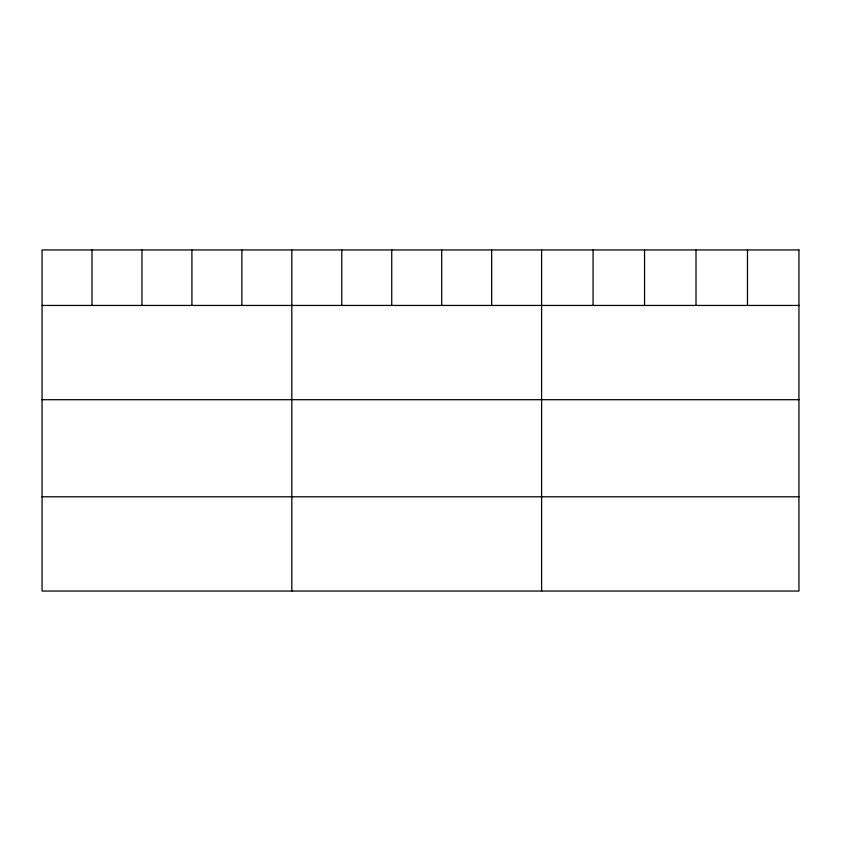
<?xml version="1.0" encoding="UTF-8"?>
<svg xmlns="http://www.w3.org/2000/svg" width="841" height="841" viewBox="0 0 841 841"><rect width="100%" height="100%" fill="white"/><g stroke="black" fill="none" stroke-linecap="round" stroke-linejoin="round"><path stroke-width="1.26" d="M42.05 305.441L798.95 305.441M42.05 399.696L798.95 399.696M42.05 496.789L798.95 496.789M747.481 249.956L747.481 305.441M696.012 249.956L696.012 305.441M644.542 249.956L644.542 305.441M593.073 249.956L593.073 305.441M541.604 249.956L541.604 591.044M491.649 249.956L491.649 305.441M441.693 249.956L441.693 305.441M391.738 249.956L391.738 305.441M341.782 249.956L341.782 305.441M291.827 249.956L291.827 591.044M241.872 249.956L241.872 305.441M191.916 249.956L191.916 305.441M141.961 249.956L141.961 305.441M92.005 249.956L92.005 305.441M798.95 249.956L42.05 249.956L42.05 591.044L798.95 591.044L798.95 249.956"/></g></svg>
